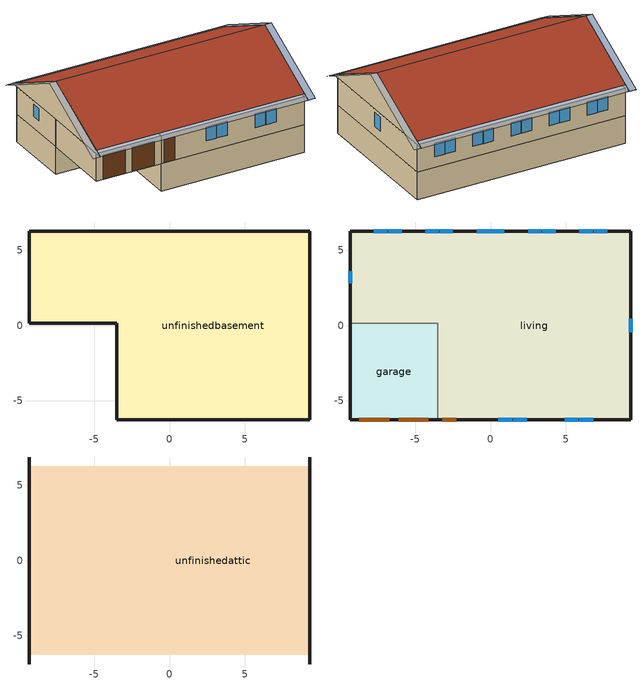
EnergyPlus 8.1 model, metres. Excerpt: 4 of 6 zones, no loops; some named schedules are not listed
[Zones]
unfinishedbasement
 floor ground (GrndUninsUnfinBFloor): -9.3,6.25 9.3,6.25 9.3,-6.25 -3.51,-6.25 -3.51,0.15 -9.3,0.15 z-2.44
 wall outside (UFBsmtRimJoist): -9.3,6.25 -9.3,0.15 -3.51,0.15 -3.51,-6.25 9.3,-6.25 9.3,6.25 -9.3,6.25 z-0.23:0
 wall ground (GrndInsUnfinBWall): -9.3,6.25 -9.3,0.15 -3.51,0.15 -3.51,-6.25 9.3,-6.25 9.3,6.25 -9.3,6.25 z-2.44:0
garage
 floor ground (GrndUninsUnfinGrgFloor): -9.3,0.15 -3.51,0.15 -3.51,-6.25 -9.3,-6.25 z0
 wall outside (ExtUninsUnfinWall): -9.3,0.15 -9.3,-6.25 -3.51,-6.25 z0:2.44
 wall to living (RevUnfinInsFinWall): -9.3,0.15 -3.51,0.15 -3.51,-6.25 z0:2.44
 door (garageDoors): -8.69,-6.25 -6.71,-6.25 / -6.1,-6.25 -4.11,-6.25 z0:2.13
living
 floor to unfinishedbasement (UnfinBInsFinFloor): -9.3,6.25 9.3,6.25 9.3,-6.25 -3.51,-6.25 -3.51,0.15 -9.3,0.15 z0
 wall outside (ExtInsFinWall): -3.51,-6.25 9.3,-6.25 9.3,6.25 -9.3,6.25 -9.3,0.15 z0:2.44
 window (left-Glass): -9.3,3.6 -9.3,2.8 z1.08:2.13
 window (front-Glass): 0.52,-6.25 1.43,-6.25 / 1.49,-6.25 2.41,-6.25 / 4.91,-6.25 5.82,-6.25 / 5.88,-6.25 6.8,-6.25 z0.91:2.13
 window (right-Glass): 9.3,-0.46 9.3,0.46 z0.91:2.13
 window (back-Glass): 6.78,6.25 5.89,6.25 / 7.72,6.25 6.84,6.25 / 3.37,6.25 2.49,6.25 / 4.32,6.25 3.43,6.25 / -0.03,6.25 -0.91,6.25 / 0.91,6.25 0.03,6.25 / -3.43,6.25 -4.32,6.25 / -2.49,6.25 -3.37,6.25 / -6.84,6.25 -7.72,6.25 / -5.89,6.25 -6.78,6.25 z0.96:2.13
 door (livingDoors): -3.2,-6.25 -2.29,-6.25 z0:2.03
unfinishedattic
 floor to garage (UnfinUninsUnfinFloor): -9.3,0.15 -3.51,0.15 -3.51,-6.25 -9.3,-6.25 z2.44
 floor to living (FinInsUnfinUAFloor): -9.3,6.25 9.3,6.25 9.3,-6.25 -3.51,-6.25 -3.51,0.15 -9.3,0.15 z2.44
 wall outside (ExtUninsUnfinWall): 9.3,-6.86,2.44 9.3,6.86,2.44 9.3,0,5.87; -9.3,6.86,2.44 -9.3,-6.86,2.44 -9.3,0,5.87
 roof outside (UnfinInsExtRoof): -9.3,-6.25,2.74 9.3,-6.25,2.74 9.3,0,5.87 -9.3,0,5.87; 9.3,6.25,2.74 -9.3,6.25,2.74 -9.3,0,5.87 9.3,0,5.87
shading: -9.3,-6.86,2.44 9.3,-6.86,2.44 9.3,-6.25,2.74 -9.3,-6.25,2.74; 9.3,6.86,2.44 -9.3,6.86,2.44 -9.3,6.25,2.74 9.3,6.25,2.74; 9.91,6.86,2.44 9.3,6.86,2.44 9.3,0,5.87 9.91,0,5.87; 9.3,-6.86,2.44 9.91,-6.86,2.44 9.91,0,5.87 9.3,0,5.87; -9.91,-6.86,2.44 -9.3,-6.86,2.44 -9.3,0,5.87 -9.91,0,5.87; -9.3,6.86,2.44 -9.91,6.86,2.44 -9.91,0,5.87 -9.3,0,5.87
[Building]
Chicago Midway Ap IL 2102 sqft: North Axis {deg}=270; Terrain=Urban; Loads Convergence Tolerance Value=0.05; Temperature Convergence Tolerance Value {deltaC}=0.05; Solar Distribution=FullExterior; Maximum Number of Warmup Days=50
[Site:Location]
Chicago Midway Ap IL: Latitude {deg}=41.78; Longitude {deg}=-87.75; Time Zone {hr}=-7; Elevation {m}=186
[Site:WeatherStation]
Wind Sensor Height Above Ground {m}=9.99744; Wind Speed Profile Exponent=0.15; Wind Speed Profile Boundary Layer Thickness {m}=269.992; Air Temperature Sensor Height Above Ground {m}=1.5
[Site:HeightVariation]
Wind Speed Profile Exponent=0.25; Wind Speed Profile Boundary Layer Thickness {m}=358.445; Air Temperature Gradient Coefficient {K/m}=0.0065
[Site:GroundTemperature:BuildingSurface]
5.7707, 3.40909, 3.21996, 4.34067, 8.83967, 13.3177, 17.1999, 19.6592, 19.8682, 17.8679, 14.0847, 9.74404
[Site:GroundTemperature:Deep]
11.3833, 11.3833, 11.3833, 11.3833, 11.3833, 11.3833, 11.3833, 11.3833, 11.3833, 11.3833, 11.3833, 11.3833
[Site:WaterMainsTemperature]
Calculation Method=Correlation; Annual Average Outdoor Air Temperature {C}=11.3833; Maximum Difference In Monthly Average Outdoor Air Temperatures {deltaC}=30.8778
[SizingPeriod:WeatherFileDays]
Plant DD: Begin Month=1; Begin Day of Month=1; End Month=1; End Day of Month=1; Day of Week for Start Day=Tuesday; Use Weather File Daylight Saving Period=Yes; Use Weather File Rain and Snow Indicators=No
[Material] Roughness=Rough
Name | Thickness {m} | Conductivity {W/m-K} | Density {kg/m3} | Specific Heat {J/kg-K} | Thermal Absorptance | Solar Absorptance | Visible Absorptance
CarpetBareLayer | 0.0127 | 0.0433444 | 54.468 | 1339.84 | 0.9 | 0.9
Concrete-4in | 0.1016 | 1.31141 | 2242.8 | 837.4 | 0.9
Concrete-8in | 0.2032 | 1.31141 | 2242.8 | 837.4 | 0.9
DoorMaterial; GarageDoorMaterial | 0.0633984 | 0.0873267 | 512.64 | 1214.23
ExteriorFinish | 0.009525 | 0.089435 | 177.822 | 1046.75 | 0.9 | 0.3 | 0.3
FloorMass | 0.015875 | 0.115458 | 544.68 | 1214.23 | 0.9 | 0.6
GypsumBoard-Ceiling | 0.0127 | 0.160291 | 801 | 837.4 | 0.9 | 0.3 | 0.1
GypsumBoard-ExtWall; PartitionWallMass | 0.0127 | 0.160291 | 801 | 837.4 | 0.9 | 0.5 | 0.1
IntWallIns | 0.0889 | 0.0550583 | 162.403 | 1178.92
Plywood-1_2in | 0.0127 | 0.115458 | 512.64 | 1214.23
Plywood-3_2in | 0.0381 | 0.115458 | 512.64 | 1214.23
Plywood-3_4in | 0.01905 | 0.115458 | 512.64 | 1214.23
RoofingMaterial | 0.0094488 | 0.162714 | 1121.4 | 1465.45 | 0.91 | 0.85 | 0.85
Soil-12in | 0.3048 | 1.731 | 1842.3 | 418.7
StudandAirFloor | 0.0889 | 0.448793 | 67.6565 | 1211.09
StudandAirWall | 0.0889 | 0.442568 | 49.1155 | 1209.73
StudandCavity | 0.1397 | 0.0523355 | 148.393 | 1174.04
UAAdditionalCeilingIns | 0.196342 | 0.0539976 | 16.02 | 1046.75
UARoofIns | 0.18415 | 9.44843 | 36.9679 | 1208.1
UATrussandIns | 0.0889 | 0.0564573 | 50.7834 | 1165.1
UFBsmtCeilingIns | 0.23495 | 2.59817 | 106.365 | 1151.69
UFBsmtJoistandCavity | 0.23495 | 0.584198 | 41.0597 | 1208.75
LivingFurnitureMaterial | 0.1524 | 0.115458 | 640.8 | 1214.23 | 0.9 | 0.6 | 0.1
GarageFurnitureMaterial; UBsmtFurnitureMaterial | 0.1524 | 0.115458 | 640.8 | 1214.23
[Material:NoMass] Roughness=Rough
Name | Thermal Resistance {m2-K/W}
Adiabatic; UFBaseFloor-FicR | 176.1
UFBaseWall-FicR | 0.511257
[Construction]
GrndUninsUnfinGrgFloor: Adiabatic, Soil-12in, Concrete-4in
GrndInsUnfinBWall: UFBaseWall-FicR, Soil-12in, Concrete-8in
GrndUninsUnfinBFloor: UFBaseFloor-FicR, Soil-12in, Concrete-4in
UnfinBInsFinFloor: UFBsmtCeilingIns, Plywood-3_4in, FloorMass, CarpetBareLayer
UFBsmtRimJoist: ExteriorFinish, Plywood-3_2in, UFBsmtJoistandCavity
ExtInsFinWall: ExteriorFinish, Plywood-1_2in, StudandCavity, GypsumBoard-ExtWall
RevUnfinInsFinWall: PartitionWallMass, IntWallIns
ExtUninsUnfinWall: ExteriorFinish, Plywood-1_2in, StudandAirWall
FinUninsFinWall: PartitionWallMass, StudandAirWall, PartitionWallMass
UnfinUninsUnfinFloor: StudandAirFloor, Plywood-3_4in
FinInsUnfinUAFloor: GypsumBoard-Ceiling, UATrussandIns, UAAdditionalCeilingIns
UnfinInsExtRoof: RoofingMaterial, Plywood-3_4in, UARoofIns
Front-Glass: Front-Win
Back-Glass: Back-Win
Left-Glass: Left-Win
Right-Glass: Right-Win
LivingDoors: DoorMaterial
GarageDoors: GarageDoorMaterial
LivingFurniture: LivingFurnitureMaterial
GarageFurniture: GarageFurnitureMaterial
UBsmtFurniture: UBsmtFurnitureMaterial
[WindowMaterial:SimpleGlazingSystem]
Name | U-Factor {W/m2-K} | Solar Heat Gain Coefficient
Front-Win; Back-Win | 1.98077 | 0.386453
Left-Win; Right-Win | 1.82188 | 0.431206
[WindowProperty:ShadingControl]
WindowShadingControl: Shading Type=InteriorShade; Shading Control Type=OnIfScheduleAllows; Schedule=WindowShadingSchedule; Shading Control Is Scheduled=Yes; Glare Control Is Active=No; Shading Device Material=CoolingShade
[WindowMaterial:Shade]
CoolingShade: Solar Transmittance=0.999; Solar Reflectance=0.00099; Visible Transmittance=0.999; Visible Reflectance=0.00099; Infrared Hemispherical Emissivity=0.00001; Infrared Transmittance=0.999; Thickness {m}=0.0001; Conductivity {W/m-K}=10000; Shade to Glass Distance {m}=0.001; Top Opening Multiplier=0; Bottom Opening Multiplier=0; Left-Side Opening Multiplier=0; Right-Side Opening Multiplier=0; Airflow Permeability=0
[EnergyManagementSystem:Sensor] Output:Variable or Output:Meter Index Key=unfinishedbasement
Name | Output:Variable or Output:Meter
AHZone_T_Sensor | Zone Air Temperature
AHZone_W_Sensor | Zone Mean Air Humidity Ratio
[Zone]
living: -9.2964, 0.1524, 0, 1, 1, 2.4384, 476.176, 195.282
garage: -9.2964, -6.2484, 0, 1, 1, 2.4384, 90.3874, 37.0683
unfinishedbasement: -9.2964, 0.1524, -2.4384, 1, 1, 2.4384, 476.176, 195.282
unfinishedattic: -9.2964, -6.2484, 2.4384, 3.429, 362.955, 232.351
Dummy: 0, 0, 0, 0, 0, 0
RA Duct Zone: 0, 0, 0, 0, 2.67849, 0
[People]
Living People: Zone or ZoneList=living; Number of People Schedule=Occupancy; Number of People Calculation Method=People; Number of People=2.64; Fraction Radiant=0.32; Sensible Heat Fraction=0.573; Activity Level Schedule=OccupantActivity; Carbon Dioxide Generation Rate {m3/s-W}=0; Enable ASHRAE 55 Comfort Warnings=No; Mean Radiant Temperature Calculation Type=ZoneAveraged
[Lights] Design Level Calculation Method=LightingLevel; Return Air Fraction=0; Fraction Radiant=0.6; Fraction Visible=0.2; Fraction Replaceable=0
Name | Zone or ZoneList | Schedule | Lighting Level {W}
Living HW & Plugin Lighting | living | InteriorLighting | 686.091
Garage Lighting | garage | GarageLighting | 18.5903
[ElectricEquipment] Zone or ZoneList=living; Design Level Calculation Method=EquipmentLevel
Name | Schedule | Design Level {W} | Fraction Latent | Fraction Radiant | Fraction Lost
Refrigerator | Refrigerator | 72.0658 | 0 | 0 | 0
CeilingFans | CeilingFansMaster | 0 | 0 | 0.558 | 0
Misc Elec Load | Total_Mels | 672.546 | 0.0155688 | 0.467168 | 0.205818
Cooking Range | CookingRange | 36.0207 | 0.3 | 0.24 | 0.3
Clothes Washer | ClothesWasher | 12.0795 | 0 | 0.48 | 0.2
Clothes Dryer | ClothesDryer | 272.41 | 0.05 | 0.09 | 0.8
Dishwasher | Dishwasher | 36.8644 | 0.15 | 0.36 | 0.25
House Exhaust Fan Load; Range Hood Fan Load; Bath Exhaust Fan Load | AlwaysOn | 0 | 0 | 0 | 1
[GasEquipment] Zone or ZoneList=living; Design Level Calculation Method=EquipmentLevel; Carbon Dioxide Generation Rate {m3/s-W}=0
Name | Schedule | Design Level {W} | Fraction Latent | Fraction Radiant | Fraction Lost
Misc Gas Load | Total_Mgls | 48.8049 | 0.0273312 | 0.0819937 | 0.836013
Cooking Range | CookingRange | 377.051 | 0.2 | 0.18 | 0.5
Clothes Dryer | ClothesDryer | 0 | 0.05 | 0.06 | 0.85
[OtherEquipment] Design Level Calculation Method=EquipmentLevel; Fraction Radiant=0; Fraction Lost=0
Name | Zone or ZoneList | Schedule | Design Level {W} | Fraction Latent
SinkHeatGain | living | Sinks | 21.3986 | 0.312222
ShowerHeatGain | living | Showers | 109.149 | 0.487197
BathHeatGain | living | Baths | 14.2493 | 0
DHWDistHeatGain | living | DHWDist | 99.0739 | 0
SupplySensibleLeakageToLiving; SupplyDuctConductionToLiving | living | AlwaysOn | 0 | 0
SupplyLatentLeakageToLiving | living | AlwaysOn | 0 | 1
SupplyDuctConductionToAHZone; ReturnDuctConductionToAHZone; SupplySensibleLeakageToAHZone | unfinishedbasement | AlwaysOn | 0 | 0
ReturnDuctConductionToPlenum; ReturnSensibleLeakageEquip | RA Duct Zone | AlwaysOn | 0 | 0
SupplyLatentLeakageToAHZone | unfinishedbasement | AlwaysOn | 0 | 1
ReturnLatentLeakageEquip | RA Duct Zone | AlwaysOn | 0 | 1
[ZoneInfiltration:FlowCoefficient]
Living Infiltration: Zone=living; Schedule=AlwaysOn; Flow Coefficient=1; Stack Coefficient=1; Pressure Exponent=1; Wind Coefficient=1; Shelter Factor=1
[ZoneVentilation:DesignFlowRate]
Natural Ventilation: Zone or ZoneList=living; Schedule=NatVent; Design Flow Rate Calculation Method=Flow/Zone; Design Flow Rate {m3/s}=0.001; Ventilation Type=Natural; Fan Pressure Rise {Pa}=0; Fan Total Efficiency=1; Constant Term Coefficient=1; Temperature Term Coefficient=0; Velocity Term Coefficient=0; Velocity Squared Term Coefficient=0
[InternalMass]
Name | Construction | Zone | Surface Area {m2}
LivingPartition | FinUninsFinWall | living | 195.282
LivingSpaceFurniture | LivingFurniture | living | 78.1129
GarageSpaceFurniture | GarageFurniture | garage | 3.70683
UBsmtSpaceFurniture | UBsmtFurniture | unfinishedbasement | 78.1129
[ZoneInfiltration:EffectiveLeakageArea] Schedule=AlwaysOn
Name | Zone | Effective Air Leakage Area {cm2} | Stack Coefficient | Wind Coefficient
GarageInfiltration | garage | 125.401 | 0.000129067 | 0.000141939
UAtcInfiltration | unfinishedattic | 7737.27 | 0.000238299 | 0.000122828
[ZoneInfiltration:DesignFlowRate]
UBsmtInfiltration: Zone or ZoneList=unfinishedbasement; Schedule=AlwaysOn; Design Flow Rate Calculation Method=AirChanges/Hour; Air Changes per Hour {1/hr}=0.1; Constant Term Coefficient=1; Temperature Term Coefficient=0; Velocity Term Coefficient=0; Velocity Squared Term Coefficient=0
[Exterior:Lights]
Exterior Lighting: Schedule=ExteriorLighting; Design Level {W}=141.937; Control Option=ScheduleNameOnly
[ZoneMixing] Schedule=AlwaysOn; Design Flow Rate Calculation Method=Flow/Zone; Design Flow Rate {m3/s}=0
Name | Zone | Source Zone
AHZoneToLivingZoneMixing | living | unfinishedbasement
LivingZoneToAHZoneMixing | unfinishedbasement | living
[Schedule:Constant]
AlwaysOn: FRACTION, 1
CeilingFansMaster: ON/OFF, 1
OccupantActivity: MULTIPLIER, 112.55
[Schedule:Day:Hourly]
BathsDayMult0; ClothesDryerDayMult1; ClothesWasherDayMult2; DishwasherDayMult1; NatVentOff-Day; OccupancyVacationDay; ShowersDayMult2; SinksDayMult1; WindowShadingSchedule01d; WindowShadingSchedule02d; WindowShadingSchedule03d; WindowShadingSchedule04d; WindowShadingSchedule11d; WindowShadingSchedule12d: 0, 0, 0, 0, 0, 0, 0, 0, 0, 0, 0, 0, 0, 0, 0, 0, 0, 0, 0, 0, 0, 0, 0, 0
BathsDayMult1: 0.0571429, 0.0285714, 0.0285714, 0.0285714, 0.0571429, 0.135714, 0.328571, 0.414286, 0.471429, 0.414286, 0.328571, 0.25, 0.221429, 0.164286, 0.164286, 0.164286, 0.278571, 0.328571, 0.55, 0.714286, 0.714286, 0.55, 0.471429, 0.278571
BathsDayMult2: 0.08, 0.04, 0.04, 0.04, 0.08, 0.19, 0.46, 0.58, 0.66, 0.58, 0.46, 0.35, 0.31, 0.23, 0.23, 0.23, 0.39, 0.46, 0.77, 1, 1, 0.77, 0.66, 0.39
ClothesDryerDayMult0: 0.100913, 0.0605475, 0.040365, 0.0201825, 0.040365, 0.0605475, 0.16146, 0.32292, 0.48438, 0.686205, 0.787118, 0.817391, 0.746753, 0.676114, 0.575201, 0.615566, 0.555019, 0.544928, 0.514654, 0.514654, 0.524745, 0.544928, 0.444015, 0.24219
ClothesDryerDayMult2: 0.123457, 0.0740741, 0.0493827, 0.0246914, 0.0493827, 0.0740741, 0.197531, 0.395062, 0.592593, 0.839506, 0.962963, 1, 0.91358, 0.82716, 0.703704, 0.753086, 0.679012, 0.666667, 0.62963, 0.62963, 0.641975, 0.666667, 0.54321, 0.296296
ClothesWasherDayMult0: 0.085541, 0.0665319, 0.0380182, 0.0380182, 0.0665319, 0.10455, 0.2091, 0.465723, 0.693832, 0.817391, 0.798382, 0.712841, 0.636805, 0.570273, 0.465723, 0.494237, 0.475228, 0.465723, 0.465723, 0.465723, 0.465723, 0.446714, 0.304146, 0.161577
ClothesWasherDayMult1: 0.104651, 0.0813953, 0.0465116, 0.0465116, 0.0813953, 0.127907, 0.255814, 0.569767, 0.848837, 1, 0.976744, 0.872093, 0.77907, 0.697674, 0.569767, 0.604651, 0.581395, 0.569767, 0.569767, 0.569767, 0.569767, 0.546512, 0.372093, 0.197674
CookingRangeDay01; CookingRangeDay02; CookingRangeDay12: 0.0466667, 0.0466667, 0.0266667, 0.0266667, 0.0466667, 0.0733333, 0.166667, 0.28, 0.306667, 0.32, 0.28, 0.333333, 0.38, 0.306667, 0.38, 0.293333, 0.613333, 1, 0.78, 0.4, 0.233333, 0.166667, 0.106667, 0.0733333
CookingRangeDay03; CookingRangeDay05: 0.0421574, 0.0421574, 0.0240899, 0.0240899, 0.0421574, 0.0662473, 0.150562, 0.252944, 0.277034, 0.289079, 0.252944, 0.301124, 0.343282, 0.277034, 0.343282, 0.264989, 0.554069, 0.903373, 0.704631, 0.361349, 0.210787, 0.150562, 0.0963598, 0.0662473
CookingRangeDay04: 0.0419872, 0.0419872, 0.0239927, 0.0239927, 0.0419872, 0.0659799, 0.149954, 0.251923, 0.275916, 0.287912, 0.251923, 0.299909, 0.341896, 0.275916, 0.341896, 0.26392, 0.551832, 0.899727, 0.701787, 0.359891, 0.209936, 0.149954, 0.0959708, 0.0659799
CookingRangeDay06; CookingRangeDay09: 0.0378608, 0.0378608, 0.0216348, 0.0216348, 0.0378608, 0.0594956, 0.135217, 0.227165, 0.2488, 0.259617, 0.227165, 0.270435, 0.308295, 0.2488, 0.308295, 0.237982, 0.4976, 0.811304, 0.632817, 0.324521, 0.189304, 0.135217, 0.086539, 0.0594956
CookingRangeDay07; CookingRangeDay08: 0.0381161, 0.0381161, 0.0217806, 0.0217806, 0.0381161, 0.0598967, 0.136129, 0.228696, 0.250477, 0.261367, 0.228696, 0.272258, 0.310374, 0.250477, 0.310374, 0.239587, 0.500954, 0.816773, 0.637083, 0.326709, 0.19058, 0.136129, 0.0871225, 0.0598967
CookingRangeDay10; CookingRangeDay11: 0.0461562, 0.0461562, 0.026375, 0.026375, 0.0461562, 0.0725311, 0.164844, 0.276937, 0.303312, 0.3165, 0.276937, 0.329687, 0.375843, 0.303312, 0.375843, 0.290125, 0.606624, 0.989061, 0.771468, 0.395624, 0.230781, 0.164844, 0.1055, 0.0725311
DHWDistDay: 0.078424, 0.0392749, 0.00981873, 0.00981873, 0.0392749, 0.274547, 0.941213, 1, 0.960725, 0.843152, 0.764728, 0.60788, 0.529456, 0.470544, 0.470544, 0.411757, 0.548968, 0.725453, 0.86279, 0.823515, 0.745091, 0.60788, 0.529456, 0.294058
DishwasherDayMult0: 0.135135, 0.0630631, 0.045045, 0.027027, 0.027027, 0.0900901, 0.18018, 0.279279, 0.522523, 0.585586, 0.504505, 0.432432, 0.369369, 0.414414, 0.324324, 0.342342, 0.342342, 0.441441, 0.783784, 1, 0.810811, 0.603604, 0.396396, 0.279279
DishwasherDayMult2: 0.126126, 0.0588589, 0.042042, 0.0252252, 0.0252252, 0.0840841, 0.168168, 0.260661, 0.487688, 0.546547, 0.470871, 0.403604, 0.344745, 0.386787, 0.302703, 0.31952, 0.31952, 0.412012, 0.731532, 0.933333, 0.756757, 0.563363, 0.36997, 0.260661
ExteriorLighting01Alldays; GarageLighting01Alldays; InteriorLighting01Alldays: 0.184174, 0.110504, 0.0736696, 0.0736696, 0.0736696, 0.0805469, 0.172321, 0.35895, 0.34326, 0.176709, 0.144167, 0.142855, 0.143118, 0.146242, 0.165044, 0.241144, 0.438029, 0.744305, 0.974682, 0.923859, 0.827846, 0.707661, 0.533976, 0.370913
ExteriorLighting02Alldays; GarageLighting02Alldays; InteriorLighting02Alldays: 0.184174, 0.110504, 0.0736696, 0.0736696, 0.0736696, 0.0790287, 0.150544, 0.295974, 0.263457, 0.133672, 0.108314, 0.107291, 0.107391, 0.1087, 0.117323, 0.1569, 0.278466, 0.519819, 0.801945, 0.924772, 0.827846, 0.707661, 0.533976, 0.370913
ExteriorLighting03Alldays; GarageLighting03Alldays; InteriorLighting03Alldays: 0.184174, 0.110504, 0.0736696, 0.0736696, 0.0736696, 0.0768379, 0.119118, 0.205097, 0.1642, 0.0874706, 0.0724788, 0.0718741, 0.0719169, 0.0725063, 0.0766028, 0.0971038, 0.168465, 0.337482, 0.596678, 0.817078, 0.825258, 0.629914, 0.533976, 0.370913
ExteriorLighting04Alldays; GarageLighting04Alldays; InteriorLighting04Alldays: 0.184174, 0.110504, 0.0736696, 0.0736696, 0.0736696, 0.0771758, 0.123965, 0.219113, 0.170727, 0.0858141, 0.0692235, 0.0685543, 0.0685504, 0.0685821, 0.06889, 0.0711004, 0.0826122, 0.125732, 0.240143, 0.44865, 0.690182, 0.707661, 0.533976, 0.370913
ExteriorLighting05Alldays; GarageLighting05Alldays; InteriorLighting05Alldays: 0.184174, 0.110504, 0.0736696, 0.0736696, 0.0736696, 0.0756766, 0.102459, 0.156924, 0.116752, 0.0681462, 0.0586495, 0.0582664, 0.0582644, 0.0582845, 0.0584702, 0.0597783, 0.0666534, 0.0934446, 0.169995, 0.327078, 0.548269, 0.685521, 0.533976, 0.370913
ExteriorLighting06Alldays; GarageLighting06Alldays; InteriorLighting06Alldays: 0.184174, 0.110504, 0.0736696, 0.0736696, 0.0736696, 0.0752228, 0.0959499, 0.1381, 0.101953, 0.0643376, 0.0569881, 0.0566916, 0.0566906, 0.0567108, 0.0568785, 0.0579684, 0.0633943, 0.0839741, 0.142902, 0.26824, 0.459878, 0.640487, 0.533976, 0.370913
ExteriorLighting07Alldays; GarageLighting07Alldays; InteriorLighting07Alldays: 0.184174, 0.110504, 0.0736696, 0.0736696, 0.0736696, 0.0755914, 0.101237, 0.153388, 0.113963, 0.0674223, 0.0583289, 0.0579621, 0.0579605, 0.0579818, 0.0581571, 0.0592895, 0.064894, 0.0860217, 0.146136, 0.273127, 0.465762, 0.643165, 0.533976, 0.370913
ExteriorLighting08Alldays; GarageLighting08Alldays; InteriorLighting08Alldays: 0.184174, 0.110504, 0.0736696, 0.0736696, 0.0736696, 0.0766048, 0.115773, 0.195426, 0.149909, 0.0788259, 0.0649374, 0.0643772, 0.0643742, 0.0644023, 0.0646511, 0.0663336, 0.0748152, 0.106478, 0.192963, 0.361878, 0.585881, 0.699592, 0.533976, 0.370913
ExteriorLighting09Alldays; GarageLighting09Alldays; InteriorLighting09Alldays: 0.184174, 0.110504, 0.0736696, 0.0736696, 0.0736696, 0.0779978, 0.135755, 0.25321, 0.207899, 0.103081, 0.0826008, 0.0817747, 0.0817736, 0.0818614, 0.0826034, 0.0872528, 0.108319, 0.176601, 0.331773, 0.568326, 0.776502, 0.707661, 0.533976, 0.370913
ExteriorLighting10Alldays; GarageLighting10Alldays; InteriorLighting10Alldays: 0.184174, 0.110504, 0.0736696, 0.0736696, 0.0736696, 0.0797454, 0.160824, 0.325703, 0.291368, 0.144227, 0.115478, 0.114318, 0.114334, 0.114675, 0.117271, 0.131464, 0.185621, 0.32724, 0.571125, 0.811433, 0.827846, 0.707661, 0.533976, 0.370913
GarageLighting11Alldays; InteriorLighting11Alldays: 0.184174, 0.110504, 0.0736696, 0.0736696, 0.0736696, 0.0784037, 0.141578, 0.270048, 0.260471, 0.145822, 0.123422, 0.122518, 0.12321, 0.129551, 0.15984, 0.260682, 0.479719, 0.767736, 0.937, 0.874644, 0.827846, 0.707661, 0.533976, 0.370913
GarageLighting12Alldays; InteriorLighting12Alldays: 0.184174, 0.110504, 0.0736696, 0.0736696, 0.0736696, 0.0801091, 0.166041, 0.340791, 0.337828, 0.181878, 0.151408, 0.150178, 0.150857, 0.157624, 0.191954, 0.308937, 0.559375, 0.865916, 1, 0.87956, 0.827846, 0.707661, 0.533976, 0.370913
NatVentOn-Day; WindowShadingSchedule05d; WindowShadingSchedule06d; WindowShadingSchedule07d; WindowShadingSchedule08d; WindowShadingSchedule09d; WindowShadingSchedule10d: 1, 1, 1, 1, 1, 1, 1, 1, 1, 1, 1, 1, 1, 1, 1, 1, 1, 1, 1, 1, 1, 1, 1, 1
OccupancyDay: 1, 1, 1, 1, 1, 1, 1, 0.8831, 0.40861, 0.24189, 0.24189, 0.24189, 0.24189, 0.24189, 0.24189, 0.24189, 0.29498, 0.5531, 0.89693, 0.89693, 0.89693, 1, 1, 1
RefrigeratorDay01; RefrigeratorDay12: 0.610949, 0.595675, 0.580401, 0.565128, 0.549854, 0.549854, 0.580401, 0.610949, 0.626223, 0.626223, 0.610949, 0.610949, 0.641496, 0.641496, 0.641496, 0.626223, 0.672044, 0.733139, 0.763686, 0.733139, 0.717865, 0.702591, 0.672044, 0.626223
RefrigeratorDay02: 0.609489, 0.594252, 0.579015, 0.563777, 0.54854, 0.54854, 0.579015, 0.609489, 0.624726, 0.624726, 0.609489, 0.609489, 0.639964, 0.639964, 0.639964, 0.624726, 0.670438, 0.731387, 0.761861, 0.731387, 0.71615, 0.700912, 0.670438, 0.624726
RefrigeratorDay03; RefrigeratorDay04; RefrigeratorDay05: 0.791241, 0.77146, 0.751679, 0.731898, 0.712117, 0.712117, 0.751679, 0.791241, 0.811022, 0.811022, 0.791241, 0.791241, 0.830803, 0.830803, 0.830803, 0.811022, 0.870365, 0.949489, 0.989051, 0.949489, 0.929708, 0.909927, 0.870365, 0.811022
RefrigeratorDay06; RefrigeratorDay07; RefrigeratorDay08; RefrigeratorDay09: 0.8, 0.78, 0.76, 0.74, 0.72, 0.72, 0.76, 0.8, 0.82, 0.82, 0.8, 0.8, 0.84, 0.84, 0.84, 0.82, 0.88, 0.96, 1, 0.96, 0.94, 0.92, 0.88, 0.82
RefrigeratorDay10: 0.679562, 0.662573, 0.645584, 0.628595, 0.611606, 0.611606, 0.645584, 0.679562, 0.696551, 0.696551, 0.679562, 0.679562, 0.71354, 0.71354, 0.71354, 0.696551, 0.747518, 0.815474, 0.849453, 0.815474, 0.798485, 0.781496, 0.747518, 0.696551
RefrigeratorDay11: 0.675182, 0.658303, 0.641423, 0.624544, 0.607664, 0.607664, 0.641423, 0.675182, 0.692062, 0.692062, 0.675182, 0.675182, 0.708942, 0.708942, 0.708942, 0.692062, 0.742701, 0.810219, 0.843978, 0.810219, 0.793339, 0.77646, 0.742701, 0.692062
ShowersDayMult0: 0.0870056, 0.039548, 0.0237288, 0.039548, 0.110734, 0.411299, 0.933333, 0.925424, 0.751412, 0.585311, 0.474576, 0.371751, 0.268927, 0.229379, 0.20565, 0.19774, 0.237288, 0.308475, 0.332203, 0.332203, 0.332203, 0.324294, 0.229379, 0.166102
ShowersDayMult1: 0.0932203, 0.0423729, 0.0254237, 0.0423729, 0.118644, 0.440678, 1, 0.991525, 0.805085, 0.627119, 0.508475, 0.398305, 0.288136, 0.245763, 0.220339, 0.211864, 0.254237, 0.330508, 0.355932, 0.355932, 0.355932, 0.347458, 0.245763, 0.177966
SinksDayMult0: 0.175897, 0.0879487, 0.0628205, 0.0628205, 0.0879487, 0.226154, 0.527692, 0.778974, 0.829231, 0.778974, 0.678462, 0.628205, 0.615641, 0.565385, 0.540256, 0.515128, 0.603077, 0.816667, 0.942308, 0.866923, 0.716154, 0.603077, 0.502564, 0.339231
SinksDayMult2: 0.186667, 0.0933333, 0.0666667, 0.0666667, 0.0933333, 0.24, 0.56, 0.826667, 0.88, 0.826667, 0.72, 0.666667, 0.653333, 0.6, 0.573333, 0.546667, 0.64, 0.866667, 1, 0.92, 0.76, 0.64, 0.533333, 0.36
Total_Mels01Vacation; Total_Mels01Weekday; Total_Mels01Weekend; Total_Mels12Vacation; Total_Mels12Weekday; Total_Mels12Weekend: 0.587608, 0.547088, 0.543252, 0.531695, 0.503547, 0.551715, 0.641487, 0.689434, 0.549593, 0.430805, 0.443427, 0.452556, 0.441384, 0.477969, 0.511905, 0.532076, 0.638437, 0.807521, 0.907118, 0.950455, 0.993771, 0.965007, 0.831161, 0.71653
Total_Mels02Vacation; Total_Mels02Weekday; Total_Mels02Weekend: 0.59104, 0.550234, 0.546387, 0.534748, 0.506374, 0.554854, 0.645265, 0.693572, 0.552694, 0.433027, 0.445752, 0.454951, 0.443683, 0.480536, 0.514709, 0.534977, 0.641993, 0.812274, 0.91266, 0.956347, 1, 0.971059, 0.836297, 0.720866
Total_Mels03Vacation; Total_Mels03Weekday; Total_Mels03Weekend; Total_Mels05Vacation; Total_Mels05Weekday; Total_Mels05Weekend: 0.510975, 0.478554, 0.474333, 0.465334, 0.445071, 0.48635, 0.557857, 0.59382, 0.484429, 0.391128, 0.400454, 0.407367, 0.399269, 0.427847, 0.455633, 0.475847, 0.569597, 0.705029, 0.777763, 0.80993, 0.842597, 0.81773, 0.707638, 0.614957
Total_Mels04Vacation; Total_Mels04Weekday; Total_Mels04Weekend: 0.509346, 0.477047, 0.472836, 0.463871, 0.443693, 0.484815, 0.556047, 0.591878, 0.482948, 0.390042, 0.399328, 0.40621, 0.398153, 0.426609, 0.45428, 0.47442, 0.567815, 0.702714, 0.775145, 0.807165, 0.839692, 0.814913, 0.705248, 0.612924
Total_Mels06Vacation; Total_Mels06Weekday; Total_Mels06Weekend; Total_Mels09Vacation; Total_Mels09Weekday; Total_Mels09Weekend: 0.447467, 0.420761, 0.416324, 0.409302, 0.394787, 0.432059, 0.490889, 0.517314, 0.427085, 0.349569, 0.3567, 0.362217, 0.355839, 0.379387, 0.403651, 0.425004, 0.512486, 0.625385, 0.678827, 0.704011, 0.729623, 0.707387, 0.612587, 0.534718
Total_Mels07Vacation; Total_Mels07Weekday; Total_Mels07Weekend; Total_Mels08Vacation; Total_Mels08Weekday; Total_Mels08Weekend: 0.44506, 0.41855, 0.414119, 0.407155, 0.392799, 0.429869, 0.488264, 0.51443, 0.424886, 0.347947, 0.355009, 0.36048, 0.354162, 0.377534, 0.401646, 0.422949, 0.510021, 0.622116, 0.675008, 0.699961, 0.725346, 0.703227, 0.609034, 0.531703
Total_Mels10Vacation; Total_Mels10Weekday; Total_Mels10Weekend: 0.494317, 0.462137, 0.458258, 0.449302, 0.428655, 0.469108, 0.540208, 0.576285, 0.466583, 0.373069, 0.382559, 0.389554, 0.381196, 0.409855, 0.43744, 0.456686, 0.548063, 0.682689, 0.756587, 0.789363, 0.8224, 0.798178, 0.689369, 0.597491
Total_Mels11Vacation; Total_Mels11Weekday; Total_Mels11Weekend: 0.492474, 0.460393, 0.456537, 0.447605, 0.426995, 0.467293, 0.53818, 0.574176, 0.464788, 0.371546, 0.381013, 0.387991, 0.379652, 0.408232, 0.435725, 0.454868, 0.545871, 0.680085, 0.753832, 0.78653, 0.819485, 0.795355, 0.686912, 0.595324
Total_Mgls01Vacation; Total_Mgls01Weekday; Total_Mgls01Weekend; Total_Mgls12Vacation; Total_Mgls12Weekday; Total_Mgls12Weekend: 0.238536, 0.152253, 0.12926, 0.126475, 0.185458, 0.269254, 0.383881, 0.507723, 0.746124, 0.954338, 0.994555, 0.960271, 0.943625, 0.755986, 0.695618, 0.674007, 0.746545, 0.78905, 0.624501, 0.554975, 0.497362, 0.46199, 0.382523, 0.331099
Total_Mgls02Vacation; Total_Mgls02Weekday; Total_Mgls02Weekend: 0.239689, 0.152859, 0.129779, 0.126914, 0.186016, 0.270058, 0.385322, 0.5101, 0.749966, 0.959526, 1, 0.965499, 0.94879, 0.760052, 0.699105, 0.676904, 0.748663, 0.790971, 0.626446, 0.557011, 0.499409, 0.464151, 0.384461, 0.332784
Total_Mgls03Vacation; Total_Mgls03Weekday; Total_Mgls03Weekend; Total_Mgls05Vacation; Total_Mgls05Weekday; Total_Mgls05Weekend: 0.222134, 0.148891, 0.126087, 0.126304, 0.18772, 0.271965, 0.368044, 0.460156, 0.669346, 0.849376, 0.882706, 0.852169, 0.837392, 0.672515, 0.625216, 0.624477, 0.725889, 0.763198, 0.588562, 0.522013, 0.465131, 0.428861, 0.348898, 0.303511
Total_Mgls04Vacation; Total_Mgls04Weekday; Total_Mgls04Weekend: 0.221586, 0.148588, 0.125827, 0.126066, 0.18738, 0.271464, 0.367184, 0.458837, 0.667411, 0.846888, 0.880096, 0.849641, 0.834914, 0.670532, 0.623404, 0.622815, 0.724174, 0.761274, 0.586967, 0.520652, 0.463931, 0.427768, 0.34796, 0.302717
Total_Mgls06Vacation; Total_Mgls06Weekday; Total_Mgls06Weekend; Total_Mgls09Vacation; Total_Mgls09Weekday; Total_Mgls09Weekend: 0.200098, 0.136893, 0.115809, 0.117124, 0.175056, 0.253436, 0.336001, 0.410059, 0.593374, 0.750001, 0.778437, 0.751511, 0.738433, 0.593777, 0.554845, 0.561946, 0.667308, 0.700729, 0.534396, 0.473125, 0.420263, 0.385939, 0.3115, 0.271527
Total_Mgls07Vacation; Total_Mgls07Weekday; Total_Mgls07Weekend; Total_Mgls08Vacation; Total_Mgls08Weekday; Total_Mgls08Weekend: 0.199258, 0.136407, 0.115395, 0.116765, 0.174618, 0.252823, 0.335105, 0.408714, 0.590964, 0.746616, 0.774902, 0.748151, 0.735082, 0.591176, 0.552733, 0.560271, 0.666492, 0.70051, 0.533871, 0.472155, 0.419079, 0.384471, 0.310178, 0.270333
Total_Mgls10Vacation; Total_Mgls10Weekday; Total_Mgls10Weekend: 0.211049, 0.138906, 0.117757, 0.117287, 0.1744, 0.253205, 0.350892, 0.448737, 0.650324, 0.824437, 0.857872, 0.828939, 0.813922, 0.65399, 0.608658, 0.603927, 0.699624, 0.745919, 0.578039, 0.50655, 0.448483, 0.410156, 0.335124, 0.290178
Total_Mgls11Vacation; Total_Mgls11Weekday; Total_Mgls11Weekend: 0.210133, 0.138249, 0.117202, 0.116725, 0.173577, 0.252027, 0.349458, 0.447122, 0.647871, 0.821269, 0.8546, 0.825802, 0.81082, 0.651516, 0.606408, 0.60165, 0.697063, 0.743513, 0.576198, 0.504733, 0.446767, 0.408461, 0.333759, 0.288957
[Schedule:Week:Compact]
BathsWk: For: Weekdays, BathsDayMult1, For: CustomDay1, BathsDayMult0, For: CustomDay2, BathsDayMult0, For: AllOtherDays, BathsDayMult2
ClothesDryerWk: For: Weekdays, ClothesDryerDayMult0, For: CustomDay1, ClothesDryerDayMult1, For: CustomDay2, ClothesDryerDayMult1, For: AllOtherDays, ClothesDryerDayMult2
ClothesWasherWk: For: Weekdays, ClothesWasherDayMult0, For: CustomDay1, ClothesWasherDayMult2, For: CustomDay2, ClothesWasherDayMult2, For: AllOtherDays, ClothesWasherDayMult1
CookingRangeWk01: For: Weekdays, CookingRangeDay01, For: CustomDay1, CookingRangeDay01, For: CustomDay2, CookingRangeDay01, For: AllOtherDays, CookingRangeDay01
CookingRangeWk02: For: Weekdays, CookingRangeDay02, For: CustomDay1, CookingRangeDay02, For: CustomDay2, CookingRangeDay02, For: AllOtherDays, CookingRangeDay02
CookingRangeWk03: For: Weekdays, CookingRangeDay03, For: CustomDay1, CookingRangeDay03, For: CustomDay2, CookingRangeDay03, For: AllOtherDays, CookingRangeDay03
CookingRangeWk04: For: Weekdays, CookingRangeDay04, For: CustomDay1, CookingRangeDay04, For: CustomDay2, CookingRangeDay04, For: AllOtherDays, CookingRangeDay04
CookingRangeWk05: For: Weekdays, CookingRangeDay05, For: CustomDay1, CookingRangeDay05, For: CustomDay2, CookingRangeDay05, For: AllOtherDays, CookingRangeDay05
CookingRangeWk06: For: Weekdays, CookingRangeDay06, For: CustomDay1, CookingRangeDay06, For: CustomDay2, CookingRangeDay06, For: AllOtherDays, CookingRangeDay06
CookingRangeWk07: For: Weekdays, CookingRangeDay07, For: CustomDay1, CookingRangeDay07, For: CustomDay2, CookingRangeDay07, For: AllOtherDays, CookingRangeDay07
CookingRangeWk08: For: Weekdays, CookingRangeDay08, For: CustomDay1, CookingRangeDay08, For: CustomDay2, CookingRangeDay08, For: AllOtherDays, CookingRangeDay08
CookingRangeWk09: For: Weekdays, CookingRangeDay09, For: CustomDay1, CookingRangeDay09, For: CustomDay2, CookingRangeDay09, For: AllOtherDays, CookingRangeDay09
CookingRangeWk10: For: Weekdays, CookingRangeDay10, For: CustomDay1, CookingRangeDay10, For: CustomDay2, CookingRangeDay10, For: AllOtherDays, CookingRangeDay10
CookingRangeWk11: For: Weekdays, CookingRangeDay11, For: CustomDay1, CookingRangeDay11, For: CustomDay2, CookingRangeDay11, For: AllOtherDays, CookingRangeDay11
CookingRangeWk12: For: Weekdays, CookingRangeDay12, For: CustomDay1, CookingRangeDay12, For: CustomDay2, CookingRangeDay12, For: AllOtherDays, CookingRangeDay12
DHWDistWk: For: Weekdays, DHWDistDay, For: CustomDay1, DHWDistDay, For: CustomDay2, DHWDistDay, For: AllOtherDays, DHWDistDay
DishwasherWk: For: Weekdays, DishwasherDayMult2, For: CustomDay1, DishwasherDayMult1, For: CustomDay2, DishwasherDayMult1, For: AllOtherDays, DishwasherDayMult0
ExteriorLighting01Week: For: Weekdays, ExteriorLighting01Alldays, For: CustomDay1, ExteriorLighting01Alldays, For: CustomDay2, ExteriorLighting01Alldays, For: AllOtherDays, ExteriorLighting01Alldays
ExteriorLighting02Week: For: Weekdays, ExteriorLighting02Alldays, For: CustomDay1, ExteriorLighting02Alldays, For: CustomDay2, ExteriorLighting02Alldays, For: AllOtherDays, ExteriorLighting02Alldays
ExteriorLighting03Week: For: Weekdays, ExteriorLighting03Alldays, For: CustomDay1, ExteriorLighting03Alldays, For: CustomDay2, ExteriorLighting03Alldays, For: AllOtherDays, ExteriorLighting03Alldays
ExteriorLighting04Week: For: Weekdays, ExteriorLighting04Alldays, For: CustomDay1, ExteriorLighting04Alldays, For: CustomDay2, ExteriorLighting04Alldays, For: AllOtherDays, ExteriorLighting04Alldays
ExteriorLighting05Week: For: Weekdays, ExteriorLighting05Alldays, For: CustomDay1, ExteriorLighting05Alldays, For: CustomDay2, ExteriorLighting05Alldays, For: AllOtherDays, ExteriorLighting05Alldays
ExteriorLighting06Week: For: Weekdays, ExteriorLighting06Alldays, For: CustomDay1, ExteriorLighting06Alldays, For: CustomDay2, ExteriorLighting06Alldays, For: AllOtherDays, ExteriorLighting06Alldays
ExteriorLighting07Week: For: Weekdays, ExteriorLighting07Alldays, For: CustomDay1, ExteriorLighting07Alldays, For: CustomDay2, ExteriorLighting07Alldays, For: AllOtherDays, ExteriorLighting07Alldays
ExteriorLighting08Week: For: Weekdays, ExteriorLighting08Alldays, For: CustomDay1, ExteriorLighting08Alldays, For: CustomDay2, ExteriorLighting08Alldays, For: AllOtherDays, ExteriorLighting08Alldays
ExteriorLighting09Week: For: Weekdays, ExteriorLighting09Alldays, For: CustomDay1, ExteriorLighting09Alldays, For: CustomDay2, ExteriorLighting09Alldays, For: AllOtherDays, ExteriorLighting09Alldays
ExteriorLighting10Week: For: Weekdays, ExteriorLighting10Alldays, For: CustomDay1, ExteriorLighting10Alldays, For: CustomDay2, ExteriorLighting10Alldays, For: AllOtherDays, ExteriorLighting10Alldays
ExteriorLighting11Week: For: Weekdays, ExteriorLighting11Alldays, For: CustomDay1, ExteriorLighting11Alldays, For: CustomDay2, ExteriorLighting11Alldays, For: AllOtherDays, ExteriorLighting11Alldays
ExteriorLighting12Week: For: Weekdays, ExteriorLighting12Alldays, For: CustomDay1, ExteriorLighting12Alldays, For: CustomDay2, ExteriorLighting12Alldays, For: AllOtherDays, ExteriorLighting12Alldays
GarageLighting01Week: For: Weekdays, GarageLighting01Alldays, For: CustomDay1, GarageLighting01Alldays, For: CustomDay2, GarageLighting01Alldays, For: AllOtherDays, GarageLighting01Alldays
GarageLighting02Week: For: Weekdays, GarageLighting02Alldays, For: CustomDay1, GarageLighting02Alldays, For: CustomDay2, GarageLighting02Alldays, For: AllOtherDays, GarageLighting02Alldays
GarageLighting03Week: For: Weekdays, GarageLighting03Alldays, For: CustomDay1, GarageLighting03Alldays, For: CustomDay2, GarageLighting03Alldays, For: AllOtherDays, GarageLighting03Alldays
GarageLighting04Week: For: Weekdays, GarageLighting04Alldays, For: CustomDay1, GarageLighting04Alldays, For: CustomDay2, GarageLighting04Alldays, For: AllOtherDays, GarageLighting04Alldays
GarageLighting05Week: For: Weekdays, GarageLighting05Alldays, For: CustomDay1, GarageLighting05Alldays, For: CustomDay2, GarageLighting05Alldays, For: AllOtherDays, GarageLighting05Alldays
GarageLighting06Week: For: Weekdays, GarageLighting06Alldays, For: CustomDay1, GarageLighting06Alldays, For: CustomDay2, GarageLighting06Alldays, For: AllOtherDays, GarageLighting06Alldays
GarageLighting07Week: For: Weekdays, GarageLighting07Alldays, For: CustomDay1, GarageLighting07Alldays, For: CustomDay2, GarageLighting07Alldays, For: AllOtherDays, GarageLighting07Alldays
GarageLighting08Week: For: Weekdays, GarageLighting08Alldays, For: CustomDay1, GarageLighting08Alldays, For: CustomDay2, GarageLighting08Alldays, For: AllOtherDays, GarageLighting08Alldays
GarageLighting09Week: For: Weekdays, GarageLighting09Alldays, For: CustomDay1, GarageLighting09Alldays, For: CustomDay2, GarageLighting09Alldays, For: AllOtherDays, GarageLighting09Alldays
GarageLighting10Week: For: Weekdays, GarageLighting10Alldays, For: CustomDay1, GarageLighting10Alldays, For: CustomDay2, GarageLighting10Alldays, For: AllOtherDays, GarageLighting10Alldays
GarageLighting11Week: For: Weekdays, GarageLighting11Alldays, For: CustomDay1, GarageLighting11Alldays, For: CustomDay2, GarageLighting11Alldays, For: AllOtherDays, GarageLighting11Alldays
GarageLighting12Week: For: Weekdays, GarageLighting12Alldays, For: CustomDay1, GarageLighting12Alldays, For: CustomDay2, GarageLighting12Alldays, For: AllOtherDays, GarageLighting12Alldays
InteriorLighting01Week: For: Weekdays, InteriorLighting01Alldays, For: CustomDay1, InteriorLighting01Alldays, For: CustomDay2, InteriorLighting01Alldays, For: AllOtherDays, InteriorLighting01Alldays
InteriorLighting02Week: For: Weekdays, InteriorLighting02Alldays, For: CustomDay1, InteriorLighting02Alldays, For: CustomDay2, InteriorLighting02Alldays, For: AllOtherDays, InteriorLighting02Alldays
InteriorLighting03Week: For: Weekdays, InteriorLighting03Alldays, For: CustomDay1, InteriorLighting03Alldays, For: CustomDay2, InteriorLighting03Alldays, For: AllOtherDays, InteriorLighting03Alldays
InteriorLighting04Week: For: Weekdays, InteriorLighting04Alldays, For: CustomDay1, InteriorLighting04Alldays, For: CustomDay2, InteriorLighting04Alldays, For: AllOtherDays, InteriorLighting04Alldays
InteriorLighting05Week: For: Weekdays, InteriorLighting05Alldays, For: CustomDay1, InteriorLighting05Alldays, For: CustomDay2, InteriorLighting05Alldays, For: AllOtherDays, InteriorLighting05Alldays
InteriorLighting06Week: For: Weekdays, InteriorLighting06Alldays, For: CustomDay1, InteriorLighting06Alldays, For: CustomDay2, InteriorLighting06Alldays, For: AllOtherDays, InteriorLighting06Alldays
InteriorLighting07Week: For: Weekdays, InteriorLighting07Alldays, For: CustomDay1, InteriorLighting07Alldays, For: CustomDay2, InteriorLighting07Alldays, For: AllOtherDays, InteriorLighting07Alldays
InteriorLighting08Week: For: Weekdays, InteriorLighting08Alldays, For: CustomDay1, InteriorLighting08Alldays, For: CustomDay2, InteriorLighting08Alldays, For: AllOtherDays, InteriorLighting08Alldays
InteriorLighting09Week: For: Weekdays, InteriorLighting09Alldays, For: CustomDay1, InteriorLighting09Alldays, For: CustomDay2, InteriorLighting09Alldays, For: AllOtherDays, InteriorLighting09Alldays
InteriorLighting10Week: For: Weekdays, InteriorLighting10Alldays, For: CustomDay1, InteriorLighting10Alldays, For: CustomDay2, InteriorLighting10Alldays, For: AllOtherDays, InteriorLighting10Alldays
InteriorLighting11Week: For: Weekdays, InteriorLighting11Alldays, For: CustomDay1, InteriorLighting11Alldays, For: CustomDay2, InteriorLighting11Alldays, For: AllOtherDays, InteriorLighting11Alldays
InteriorLighting12Week: For: Weekdays, InteriorLighting12Alldays, For: CustomDay1, InteriorLighting12Alldays, For: CustomDay2, InteriorLighting12Alldays, For: AllOtherDays, InteriorLighting12Alldays
NatVent-Week: For: Monday, NatVentOn-Day, For: Wednesday, NatVentOn-Day, For: Friday, NatVentOn-Day, For: AllOtherDays, NatVentOff-Day
OccupancyWeek: For: Weekdays, OccupancyDay, For: CustomDay1, OccupancyVacationDay, For: CustomDay2, OccupancyVacationDay, For: AllOtherDays, OccupancyDay
RefrigeratorWk01: For: Weekdays, RefrigeratorDay01, For: CustomDay1, RefrigeratorDay01, For: CustomDay2, RefrigeratorDay01, For: AllOtherDays, RefrigeratorDay01
RefrigeratorWk02: For: Weekdays, RefrigeratorDay02, For: CustomDay1, RefrigeratorDay02, For: CustomDay2, RefrigeratorDay02, For: AllOtherDays, RefrigeratorDay02
RefrigeratorWk03: For: Weekdays, RefrigeratorDay03, For: CustomDay1, RefrigeratorDay03, For: CustomDay2, RefrigeratorDay03, For: AllOtherDays, RefrigeratorDay03
RefrigeratorWk04: For: Weekdays, RefrigeratorDay04, For: CustomDay1, RefrigeratorDay04, For: CustomDay2, RefrigeratorDay04, For: AllOtherDays, RefrigeratorDay04
RefrigeratorWk05: For: Weekdays, RefrigeratorDay05, For: CustomDay1, RefrigeratorDay05, For: CustomDay2, RefrigeratorDay05, For: AllOtherDays, RefrigeratorDay05
RefrigeratorWk06: For: Weekdays, RefrigeratorDay06, For: CustomDay1, RefrigeratorDay06, For: CustomDay2, RefrigeratorDay06, For: AllOtherDays, RefrigeratorDay06
RefrigeratorWk07: For: Weekdays, RefrigeratorDay07, For: CustomDay1, RefrigeratorDay07, For: CustomDay2, RefrigeratorDay07, For: AllOtherDays, RefrigeratorDay07
RefrigeratorWk08: For: Weekdays, RefrigeratorDay08, For: CustomDay1, RefrigeratorDay08, For: CustomDay2, RefrigeratorDay08, For: AllOtherDays, RefrigeratorDay08
RefrigeratorWk09: For: Weekdays, RefrigeratorDay09, For: CustomDay1, RefrigeratorDay09, For: CustomDay2, RefrigeratorDay09, For: AllOtherDays, RefrigeratorDay09
RefrigeratorWk10: For: Weekdays, RefrigeratorDay10, For: CustomDay1, RefrigeratorDay10, For: CustomDay2, RefrigeratorDay10, For: AllOtherDays, RefrigeratorDay10
RefrigeratorWk11: For: Weekdays, RefrigeratorDay11, For: CustomDay1, RefrigeratorDay11, For: CustomDay2, RefrigeratorDay11, For: AllOtherDays, RefrigeratorDay11
RefrigeratorWk12: For: Weekdays, RefrigeratorDay12, For: CustomDay1, RefrigeratorDay12, For: CustomDay2, RefrigeratorDay12, For: AllOtherDays, RefrigeratorDay12
ShowersWk: For: Weekdays, ShowersDayMult0, For: CustomDay1, ShowersDayMult2, For: CustomDay2, ShowersDayMult2, For: AllOtherDays, ShowersDayMult1
SinksWk: For: Weekdays, SinksDayMult0, For: CustomDay1, SinksDayMult1, For: CustomDay2, SinksDayMult1, For: AllOtherDays, SinksDayMult2
Total_Mels01Week: For: Weekdays, Total_Mels01Weekday, For: CustomDay1, Total_Mels01Vacation, For: CustomDay2, Total_Mels01Vacation, For: AllOtherDays, Total_Mels01Weekend
Total_Mels02Week: For: Weekdays, Total_Mels02Weekday, For: CustomDay1, Total_Mels02Vacation, For: CustomDay2, Total_Mels02Vacation, For: AllOtherDays, Total_Mels02Weekend
Total_Mels03Week: For: Weekdays, Total_Mels03Weekday, For: CustomDay1, Total_Mels03Vacation, For: CustomDay2, Total_Mels03Vacation, For: AllOtherDays, Total_Mels03Weekend
Total_Mels04Week: For: Weekdays, Total_Mels04Weekday, For: CustomDay1, Total_Mels04Vacation, For: CustomDay2, Total_Mels04Vacation, For: AllOtherDays, Total_Mels04Weekend
Total_Mels05Week: For: Weekdays, Total_Mels05Weekday, For: CustomDay1, Total_Mels05Vacation, For: CustomDay2, Total_Mels05Vacation, For: AllOtherDays, Total_Mels05Weekend
Total_Mels06Week: For: Weekdays, Total_Mels06Weekday, For: CustomDay1, Total_Mels06Vacation, For: CustomDay2, Total_Mels06Vacation, For: AllOtherDays, Total_Mels06Weekend
Total_Mels07Week: For: Weekdays, Total_Mels07Weekday, For: CustomDay1, Total_Mels07Vacation, For: CustomDay2, Total_Mels07Vacation, For: AllOtherDays, Total_Mels07Weekend
Total_Mels08Week: For: Weekdays, Total_Mels08Weekday, For: CustomDay1, Total_Mels08Vacation, For: CustomDay2, Total_Mels08Vacation, For: AllOtherDays, Total_Mels08Weekend
Total_Mels09Week: For: Weekdays, Total_Mels09Weekday, For: CustomDay1, Total_Mels09Vacation, For: CustomDay2, Total_Mels09Vacation, For: AllOtherDays, Total_Mels09Weekend
Total_Mels10Week: For: Weekdays, Total_Mels10Weekday, For: CustomDay1, Total_Mels10Vacation, For: CustomDay2, Total_Mels10Vacation, For: AllOtherDays, Total_Mels10Weekend
Total_Mels11Week: For: Weekdays, Total_Mels11Weekday, For: CustomDay1, Total_Mels11Vacation, For: CustomDay2, Total_Mels11Vacation, For: AllOtherDays, Total_Mels11Weekend
Total_Mels12Week: For: Weekdays, Total_Mels12Weekday, For: CustomDay1, Total_Mels12Vacation, For: CustomDay2, Total_Mels12Vacation, For: AllOtherDays, Total_Mels12Weekend
Total_Mgls01Week: For: Weekdays, Total_Mgls01Weekday, For: CustomDay1, Total_Mgls01Vacation, For: CustomDay2, Total_Mgls01Vacation, For: AllOtherDays, Total_Mgls01Weekend
Total_Mgls02Week: For: Weekdays, Total_Mgls02Weekday, For: CustomDay1, Total_Mgls02Vacation, For: CustomDay2, Total_Mgls02Vacation, For: AllOtherDays, Total_Mgls02Weekend
Total_Mgls03Week: For: Weekdays, Total_Mgls03Weekday, For: CustomDay1, Total_Mgls03Vacation, For: CustomDay2, Total_Mgls03Vacation, For: AllOtherDays, Total_Mgls03Weekend
Total_Mgls04Week: For: Weekdays, Total_Mgls04Weekday, For: CustomDay1, Total_Mgls04Vacation, For: CustomDay2, Total_Mgls04Vacation, For: AllOtherDays, Total_Mgls04Weekend
Total_Mgls05Week: For: Weekdays, Total_Mgls05Weekday, For: CustomDay1, Total_Mgls05Vacation, For: CustomDay2, Total_Mgls05Vacation, For: AllOtherDays, Total_Mgls05Weekend
Total_Mgls06Week: For: Weekdays, Total_Mgls06Weekday, For: CustomDay1, Total_Mgls06Vacation, For: CustomDay2, Total_Mgls06Vacation, For: AllOtherDays, Total_Mgls06Weekend
Total_Mgls07Week: For: Weekdays, Total_Mgls07Weekday, For: CustomDay1, Total_Mgls07Vacation, For: CustomDay2, Total_Mgls07Vacation, For: AllOtherDays, Total_Mgls07Weekend
Total_Mgls08Week: For: Weekdays, Total_Mgls08Weekday, For: CustomDay1, Total_Mgls08Vacation, For: CustomDay2, Total_Mgls08Vacation, For: AllOtherDays, Total_Mgls08Weekend
Total_Mgls09Week: For: Weekdays, Total_Mgls09Weekday, For: CustomDay1, Total_Mgls09Vacation, For: CustomDay2, Total_Mgls09Vacation, For: AllOtherDays, Total_Mgls09Weekend
Total_Mgls10Week: For: Weekdays, Total_Mgls10Weekday, For: CustomDay1, Total_Mgls10Vacation, For: CustomDay2, Total_Mgls10Vacation, For: AllOtherDays, Total_Mgls10Weekend
Total_Mgls11Week: For: Weekdays, Total_Mgls11Weekday, For: CustomDay1, Total_Mgls11Vacation, For: CustomDay2, Total_Mgls11Vacation, For: AllOtherDays, Total_Mgls11Weekend
Total_Mgls12Week: For: Weekdays, Total_Mgls12Weekday, For: CustomDay1, Total_Mgls12Vacation, For: CustomDay2, Total_Mgls12Vacation, For: AllOtherDays, Total_Mgls12Weekend
WindowShadingSchedule01: For: Weekdays, WindowShadingSchedule01d, For: CustomDay1, WindowShadingSchedule01d, For: CustomDay2, WindowShadingSchedule01d, For: AllOtherDays, WindowShadingSchedule01d
WindowShadingSchedule02: For: Weekdays, WindowShadingSchedule02d, For: CustomDay1, WindowShadingSchedule02d, For: CustomDay2, WindowShadingSchedule02d, For: AllOtherDays, WindowShadingSchedule02d
WindowShadingSchedule03: For: Weekdays, WindowShadingSchedule03d, For: CustomDay1, WindowShadingSchedule03d, For: CustomDay2, WindowShadingSchedule03d, For: AllOtherDays, WindowShadingSchedule03d
WindowShadingSchedule04: For: Weekdays, WindowShadingSchedule04d, For: CustomDay1, WindowShadingSchedule04d, For: CustomDay2, WindowShadingSchedule04d, For: AllOtherDays, WindowShadingSchedule04d
WindowShadingSchedule05: For: Weekdays, WindowShadingSchedule05d, For: CustomDay1, WindowShadingSchedule05d, For: CustomDay2, WindowShadingSchedule05d, For: AllOtherDays, WindowShadingSchedule05d
WindowShadingSchedule06: For: Weekdays, WindowShadingSchedule06d, For: CustomDay1, WindowShadingSchedule06d, For: CustomDay2, WindowShadingSchedule06d, For: AllOtherDays, WindowShadingSchedule06d
WindowShadingSchedule07: For: Weekdays, WindowShadingSchedule07d, For: CustomDay1, WindowShadingSchedule07d, For: CustomDay2, WindowShadingSchedule07d, For: AllOtherDays, WindowShadingSchedule07d
WindowShadingSchedule08: For: Weekdays, WindowShadingSchedule08d, For: CustomDay1, WindowShadingSchedule08d, For: CustomDay2, WindowShadingSchedule08d, For: AllOtherDays, WindowShadingSchedule08d
WindowShadingSchedule09: For: Weekdays, WindowShadingSchedule09d, For: CustomDay1, WindowShadingSchedule09d, For: CustomDay2, WindowShadingSchedule09d, For: AllOtherDays, WindowShadingSchedule09d
WindowShadingSchedule10: For: Weekdays, WindowShadingSchedule10d, For: CustomDay1, WindowShadingSchedule10d, For: CustomDay2, WindowShadingSchedule10d, For: AllOtherDays, WindowShadingSchedule10d
WindowShadingSchedule11: For: Weekdays, WindowShadingSchedule11d, For: CustomDay1, WindowShadingSchedule11d, For: CustomDay2, WindowShadingSchedule11d, For: AllOtherDays, WindowShadingSchedule11d
WindowShadingSchedule12: For: Weekdays, WindowShadingSchedule12d, For: CustomDay1, WindowShadingSchedule12d, For: CustomDay2, WindowShadingSchedule12d, For: AllOtherDays, WindowShadingSchedule12d
[Schedule:Year]
Baths: BathsWk, 1, 1, 12, 31
ClothesDryer: ClothesDryerWk, 1, 1, 12, 31
ClothesWasher: ClothesWasherWk, 1, 1, 12, 31
CookingRange: CookingRangeWk01, 1, 1, 1, 31, CookingRangeWk02, 2, 1, 2, 28, CookingRangeWk03, 3, 1, 3, 31, CookingRangeWk04, 4, 1, 4, 30, CookingRangeWk05, 5, 1, 5, 31, CookingRangeWk06, 6, 1, 6, 30, CookingRangeWk07, 7, 1, 7, 31, CookingRangeWk08, 8, 1, 8, 31, CookingRangeWk09, 9, 1, 9, 30, CookingRangeWk10, 10, 1, 10, 31, CookingRangeWk11, 11, 1, 11, 30, CookingRangeWk12, 12, 1, 12, 31
DHWDist: DHWDistWk, 1, 1, 12, 31
Dishwasher: DishwasherWk, 1, 1, 12, 31
ExteriorLighting: ExteriorLighting01Week, 1, 1, 1, 31, ExteriorLighting02Week, 2, 1, 2, 28, ExteriorLighting03Week, 3, 1, 3, 31, ExteriorLighting04Week, 4, 1, 4, 30, ExteriorLighting05Week, 5, 1, 5, 31, ExteriorLighting06Week, 6, 1, 6, 30, ExteriorLighting07Week, 7, 1, 7, 31, ExteriorLighting08Week, 8, 1, 8, 31, ExteriorLighting09Week, 9, 1, 9, 30, ExteriorLighting10Week, 10, 1, 10, 31, ExteriorLighting11Week, 11, 1, 11, 30, ExteriorLighting12Week, 12, 1, 12, 31
GarageLighting: GarageLighting01Week, 1, 1, 1, 31, GarageLighting02Week, 2, 1, 2, 28, GarageLighting03Week, 3, 1, 3, 31, GarageLighting04Week, 4, 1, 4, 30, GarageLighting05Week, 5, 1, 5, 31, GarageLighting06Week, 6, 1, 6, 30, GarageLighting07Week, 7, 1, 7, 31, GarageLighting08Week, 8, 1, 8, 31, GarageLighting09Week, 9, 1, 9, 30, GarageLighting10Week, 10, 1, 10, 31, GarageLighting11Week, 11, 1, 11, 30, GarageLighting12Week, 12, 1, 12, 31
InteriorLighting: InteriorLighting01Week, 1, 1, 1, 31, InteriorLighting02Week, 2, 1, 2, 28, InteriorLighting03Week, 3, 1, 3, 31, InteriorLighting04Week, 4, 1, 4, 30, InteriorLighting05Week, 5, 1, 5, 31, InteriorLighting06Week, 6, 1, 6, 30, InteriorLighting07Week, 7, 1, 7, 31, InteriorLighting08Week, 8, 1, 8, 31, InteriorLighting09Week, 9, 1, 9, 30, InteriorLighting10Week, 10, 1, 10, 31, InteriorLighting11Week, 11, 1, 11, 30, InteriorLighting12Week, 12, 1, 12, 31
NatVent: NatVent-Week, 1, 1, 1, 31, NatVent-Week, 2, 1, 2, 28, NatVent-Week, 3, 1, 3, 31, NatVent-Week, 4, 1, 4, 30, NatVent-Week, 5, 1, 5, 31, NatVent-Week, 6, 1, 6, 30, NatVent-Week, 7, 1, 7, 31, NatVent-Week, 8, 1, 8, 31, NatVent-Week, 9, 1, 9, 30, NatVent-Week, 10, 1, 10, 31, NatVent-Week, 11, 1, 11, 30, NatVent-Week, 12, 1, 12, 31
Occupancy: OccupancyWeek, 1, 1, 12, 31
Refrigerator: RefrigeratorWk01, 1, 1, 1, 31, RefrigeratorWk02, 2, 1, 2, 28, RefrigeratorWk03, 3, 1, 3, 31, RefrigeratorWk04, 4, 1, 4, 30, RefrigeratorWk05, 5, 1, 5, 31, RefrigeratorWk06, 6, 1, 6, 30, RefrigeratorWk07, 7, 1, 7, 31, RefrigeratorWk08, 8, 1, 8, 31, RefrigeratorWk09, 9, 1, 9, 30, RefrigeratorWk10, 10, 1, 10, 31, RefrigeratorWk11, 11, 1, 11, 30, RefrigeratorWk12, 12, 1, 12, 31
Showers: ShowersWk, 1, 1, 12, 31
Sinks: SinksWk, 1, 1, 12, 31
Total_Mels: Total_Mels01Week, 1, 1, 1, 31, Total_Mels02Week, 2, 1, 2, 28, Total_Mels03Week, 3, 1, 3, 31, Total_Mels04Week, 4, 1, 4, 30, Total_Mels05Week, 5, 1, 5, 31, Total_Mels06Week, 6, 1, 6, 30, Total_Mels07Week, 7, 1, 7, 31, Total_Mels08Week, 8, 1, 8, 31, Total_Mels09Week, 9, 1, 9, 30, Total_Mels10Week, 10, 1, 10, 31, Total_Mels11Week, 11, 1, 11, 30, Total_Mels12Week, 12, 1, 12, 31
Total_Mgls: Total_Mgls01Week, 1, 1, 1, 31, Total_Mgls02Week, 2, 1, 2, 28, Total_Mgls03Week, 3, 1, 3, 31, Total_Mgls04Week, 4, 1, 4, 30, Total_Mgls05Week, 5, 1, 5, 31, Total_Mgls06Week, 6, 1, 6, 30, Total_Mgls07Week, 7, 1, 7, 31, Total_Mgls08Week, 8, 1, 8, 31, Total_Mgls09Week, 9, 1, 9, 30, Total_Mgls10Week, 10, 1, 10, 31, Total_Mgls11Week, 11, 1, 11, 30, Total_Mgls12Week, 12, 1, 12, 31
WindowShadingSchedule: WindowShadingSchedule01, 1, 1, 1, 31, WindowShadingSchedule02, 2, 1, 2, 28, WindowShadingSchedule03, 3, 1, 3, 31, WindowShadingSchedule04, 4, 1, 4, 30, WindowShadingSchedule05, 5, 1, 5, 31, WindowShadingSchedule06, 6, 1, 6, 30, WindowShadingSchedule07, 7, 1, 7, 31, WindowShadingSchedule08, 8, 1, 8, 31, WindowShadingSchedule09, 9, 1, 9, 30, WindowShadingSchedule10, 10, 1, 10, 31, WindowShadingSchedule11, 11, 1, 11, 30, WindowShadingSchedule12, 12, 1, 12, 31
